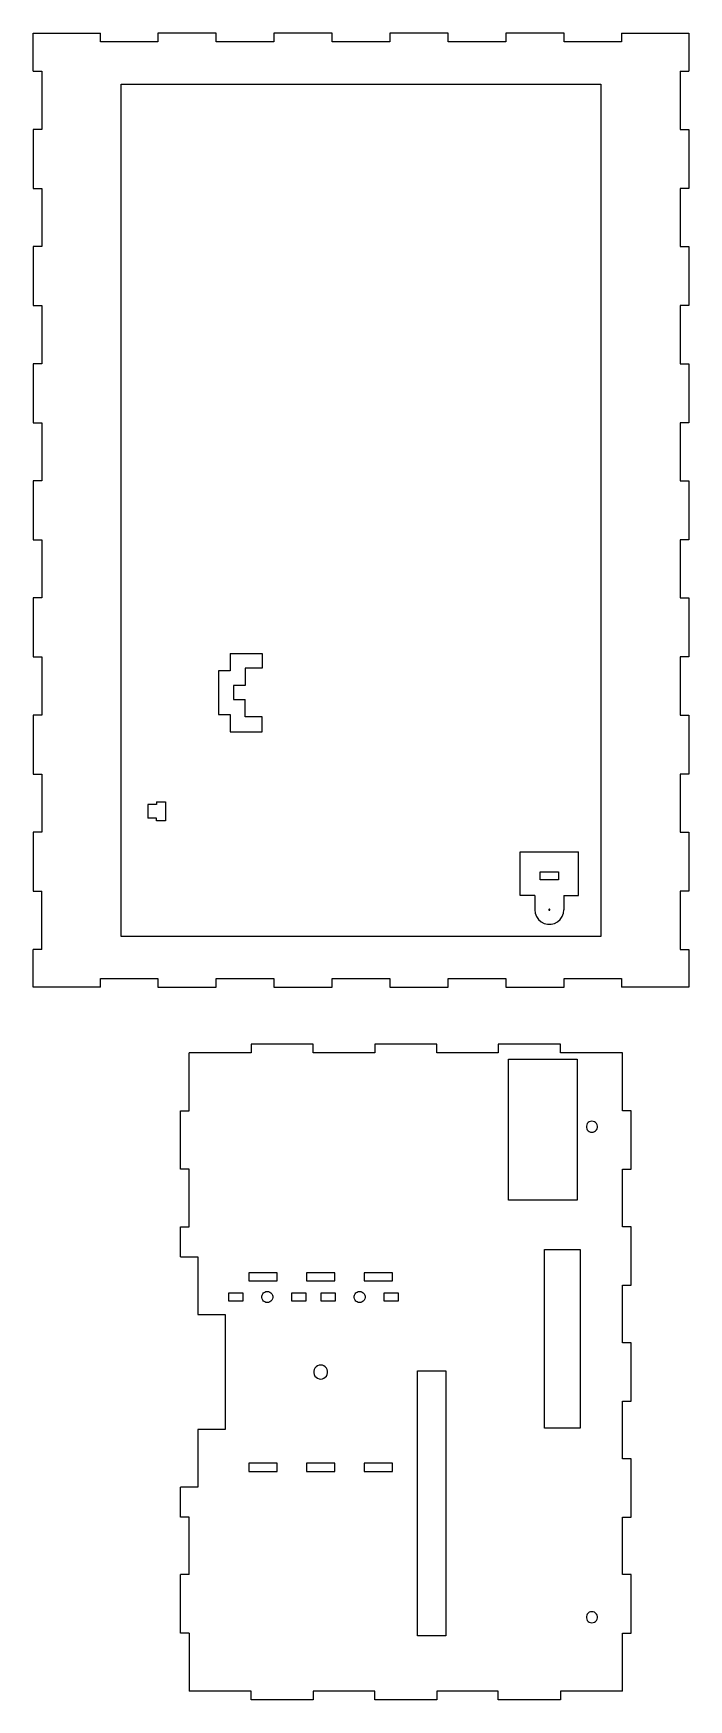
# Model space of a CAD drawing. Extents: x -847 to 1620, y -497 to 1168.
# Drawn here: x 5 to 232, y -240 to 338 of the extents above; entities that cross this region are included whole.
import ezdxf

# ---------------------------------------------------------------- set-up
doc = ezdxf.new("R2010")
doc.units = 0
for name, color, linetype in [('Enclosure_3mm___Bottom001_contour', 7, 'CONTINUOUS'), ('Enclosure_3mm___Front001_contour', 7, 'CONTINUOUS'), ('Enclosure_3mm___Lock_003_contour', 7, 'CONTINUOUS'), ('Enclosure_3mm___Lock_bolt001_contour', 7, 'CONTINUOUS'), ('Nut_pole_M4_3mm_026_contour', 7, 'CONTINUOUS')]:
    doc.layers.add(name, color=color, linetype=linetype)

msp = doc.modelspace()

# ---------------------------------------------------------------- linework, layer by layer
at = {"layer": 'Enclosure_3mm___Bottom001_contour'}
for p, q in [((58.8839, -35.6663), (58.8839, -15.5754)), ((80.3125, -15.5754), (58.8839, -15.5754)), ((80.3125, -12.5754), (80.3125, -15.5754)), ((101.891, -12.5754), (80.3125, -12.5754)), ((101.891, -15.5754), (101.891, -12.5754)), ((123.17, -15.5754), (101.891, -15.5754)), ((123.17, -12.5754), (123.17, -15.5754)), ((144.748, -12.5754), (123.17, -12.5754)), ((144.748, -15.5754), (144.748, -12.5754)), ((166.027, -15.5754), (144.748, -15.5754)), ((166.027, -12.5754), (166.027, -15.5754)), ((187.605, -12.5754), (166.027, -12.5754)), ((187.605, -15.5754), (187.605, -12.5754)), ((209.034, -15.5754), (187.605, -15.5754)), ((209.034, -35.6663), (209.034, -15.5754)), ((169.534, -17.7254), (193.384, -17.7254)), ((169.534, -66.5754), (169.534, -17.7254)), ((193.384, -17.7254), (193.384, -66.5754)), ((55.8839, -55.9072), (55.8839, -35.6663)), ((55.8839, -35.6663), (58.8839, -35.6663)), ((196.875, -40.0569), (196.659, -40.4678)), ((197.182, -39.7095), (196.875, -40.0569)), ((197.564, -39.4459), (197.182, -39.7095)), ((197.998, -39.2814), (197.564, -39.4459)), ((198.459, -39.2254), (197.998, -39.2814)), ((198.92, -39.2814), (198.459, -39.2254)), ((199.354, -39.4459), (198.92, -39.2814)), ((199.735, -39.7095), (199.354, -39.4459)), ((200.043, -40.0569), (199.735, -39.7095)), ((200.259, -40.4678), (200.043, -40.0569)), ((212.034, -35.6663), (209.034, -35.6663)), ((212.034, -55.9072), (212.034, -35.6663)), ((196.659, -40.4678), (196.548, -40.9184)), ((196.548, -40.9184), (196.548, -41.3825)), ((196.548, -41.3825), (196.659, -41.833)), ((196.659, -41.833), (196.875, -42.2439)), ((196.875, -42.2439), (197.182, -42.5913)), ((197.182, -42.5913), (197.564, -42.8549)), ((197.564, -42.8549), (197.998, -43.0195)), ((197.998, -43.0195), (198.459, -43.0754)), ((198.459, -43.0754), (198.92, -43.0195)), ((198.92, -43.0195), (199.354, -42.8549)), ((199.354, -42.8549), (199.735, -42.5913)), ((199.735, -42.5913), (200.043, -42.2439)), ((200.043, -42.2439), (200.259, -41.833)), ((200.37, -40.9184), (200.259, -40.4678)), ((200.259, -41.833), (200.37, -41.3825)), ((200.37, -41.3825), (200.37, -40.9184)), ((58.8839, -55.9072), (55.8839, -55.9072)), ((58.8839, -75.8482), (58.8839, -55.9072)), ((209.034, -55.9072), (212.034, -55.9072)), ((209.034, -75.8482), (209.034, -55.9072)), ((193.384, -66.5754), (169.534, -66.5754)), ((55.8839, -86.2482), (55.8839, -75.8482)), ((55.8839, -75.8482), (58.8839, -75.8482)), ((212.034, -75.8482), (209.034, -75.8482)), ((212.034, -96.0891), (212.034, -75.8482)), ((55.8839, -86.2482), (61.8839, -86.2482)), ((61.8839, -86.2482), (61.8839, -106.248)), ((182.034, -83.7254), (194.384, -83.7254)), ((182.034, -145.575), (182.034, -83.7254)), ((194.384, -83.7254), (194.384, -145.575)), ((89.3839, -91.7482), (79.5339, -91.7482)), ((79.5339, -91.7482), (79.5339, -94.5982)), ((89.3839, -94.5982), (89.3839, -91.7482)), ((109.384, -91.7482), (99.5339, -91.7482)), ((99.5339, -91.7482), (99.5339, -94.5982)), ((109.384, -94.5982), (109.384, -91.7482)), ((129.384, -91.7482), (119.534, -91.7482)), ((119.534, -91.7482), (119.534, -94.5982)), ((129.384, -94.5982), (129.384, -91.7482)), ((79.5339, -94.5982), (89.3839, -94.5982)), ((99.5339, -94.5982), (109.384, -94.5982)), ((119.534, -94.5982), (129.384, -94.5982)), ((209.034, -96.0891), (212.034, -96.0891)), ((209.034, -116.03), (209.034, -96.0891)), ((72.5839, -98.7254), (77.4339, -98.7254)), ((72.5839, -101.575), (72.5839, -98.7254)), ((77.4339, -101.575), (72.5839, -101.575)), ((77.4339, -98.7254), (77.4339, -101.575)), ((84.048, -99.9184), (84.159, -99.4678)), ((84.048, -100.382), (84.048, -99.9184)), ((84.159, -100.833), (84.048, -100.382)), ((84.159, -99.4678), (84.3747, -99.0569)), ((84.3747, -101.244), (84.159, -100.833)), ((84.3747, -99.0569), (84.6824, -98.7095)), ((84.6824, -101.591), (84.3747, -101.244)), ((84.6824, -98.7095), (85.0643, -98.4459)), ((85.0643, -101.855), (84.6824, -101.591)), ((85.0643, -98.4459), (85.4982, -98.2814)), ((85.4982, -102.019), (85.0643, -101.855)), ((85.4982, -98.2814), (85.9589, -98.2254)), ((85.9589, -102.075), (85.4982, -102.019)), ((85.9589, -98.2254), (86.4196, -98.2814)), ((86.4196, -102.019), (85.9589, -102.075)), ((86.4196, -98.2814), (86.8535, -98.4459)), ((86.8535, -101.855), (86.4196, -102.019)), ((86.8535, -98.4459), (87.2354, -98.7095)), ((87.2354, -101.591), (86.8535, -101.855)), ((87.2354, -98.7095), (87.5432, -99.0569)), ((87.5432, -101.244), (87.2354, -101.591)), ((87.5432, -99.0569), (87.7588, -99.4678)), ((87.7588, -100.833), (87.5432, -101.244)), ((87.7588, -99.4678), (87.8699, -99.9184)), ((87.8699, -100.382), (87.7588, -100.833)), ((87.8699, -99.9184), (87.8699, -100.382)), ((94.4839, -98.7254), (99.3339, -98.7254)), ((94.4839, -101.575), (94.4839, -98.7254)), ((99.3339, -101.575), (94.4839, -101.575)), ((99.3339, -98.7254), (99.3339, -101.575)), ((104.584, -98.7254), (109.434, -98.7254)), ((104.584, -101.575), (104.584, -98.7254)), ((109.434, -101.575), (104.584, -101.575)), ((109.434, -98.7254), (109.434, -101.575)), ((116.048, -99.9184), (116.159, -99.4678)), ((116.048, -100.382), (116.048, -99.9184)), ((116.159, -100.833), (116.048, -100.382)), ((116.159, -99.4678), (116.375, -99.0569)), ((116.375, -101.244), (116.159, -100.833)), ((116.375, -99.0569), (116.682, -98.7095)), ((116.682, -101.591), (116.375, -101.244)), ((116.682, -98.7095), (117.064, -98.4459)), ((117.064, -101.855), (116.682, -101.591)), ((117.064, -98.4459), (117.498, -98.2814)), ((117.498, -102.019), (117.064, -101.855)), ((117.498, -98.2814), (117.959, -98.2254)), ((117.959, -102.075), (117.498, -102.019)), ((117.959, -98.2254), (118.42, -98.2814)), ((118.42, -102.019), (117.959, -102.075)), ((118.42, -98.2814), (118.854, -98.4459)), ((118.854, -101.855), (118.42, -102.019)), ((118.854, -98.4459), (119.235, -98.7095)), ((119.235, -101.591), (118.854, -101.855)), ((119.235, -98.7095), (119.543, -99.0569)), ((119.543, -101.244), (119.235, -101.591)), ((119.543, -99.0569), (119.759, -99.4678)), ((119.759, -100.833), (119.543, -101.244)), ((119.759, -99.4678), (119.87, -99.9184)), ((119.87, -100.382), (119.759, -100.833)), ((119.87, -99.9184), (119.87, -100.382)), ((126.484, -98.7254), (131.334, -98.7254)), ((126.484, -101.575), (126.484, -98.7254)), ((131.334, -101.575), (126.484, -101.575)), ((131.334, -98.7254), (131.334, -101.575)), ((61.8839, -106.248), (71.3839, -106.248)), ((71.3839, -106.248), (71.3839, -146.098)), ((212.034, -116.03), (209.034, -116.03)), ((212.034, -136.271), (212.034, -116.03)), ((102.192, -125.313), (102.052, -125.881)), ((102.052, -125.881), (102.052, -126.465)), ((102.052, -126.465), (102.192, -127.033)), ((102.463, -124.796), (102.192, -125.313)), ((102.192, -127.033), (102.463, -127.551)), ((102.851, -124.358), (102.463, -124.796)), ((103.332, -124.026), (102.851, -124.358)), ((103.879, -123.819), (103.332, -124.026)), ((104.459, -123.748), (103.879, -123.819)), ((105.039, -123.819), (104.459, -123.748)), ((105.586, -124.026), (105.039, -123.819)), ((106.067, -124.358), (105.586, -124.026)), ((106.455, -124.796), (106.067, -124.358)), ((106.726, -125.313), (106.455, -124.796)), ((106.455, -127.551), (106.726, -127.033)), ((106.866, -125.881), (106.726, -125.313)), ((106.726, -127.033), (106.866, -126.465)), ((106.866, -126.465), (106.866, -125.881)), ((138.034, -125.725), (147.884, -125.725)), ((138.034, -217.575), (138.034, -125.725)), ((147.884, -125.725), (147.884, -217.575)), ((102.463, -127.551), (102.851, -127.988)), ((102.851, -127.988), (103.332, -128.32)), ((103.332, -128.32), (103.879, -128.528)), ((103.879, -128.528), (104.459, -128.598)), ((104.459, -128.598), (105.039, -128.528)), ((105.039, -128.528), (105.586, -128.32)), ((105.586, -128.32), (106.067, -127.988)), ((106.067, -127.988), (106.455, -127.551)), ((209.034, -136.271), (212.034, -136.271)), ((209.034, -156.212), (209.034, -136.271)), ((61.8839, -146.098), (61.8839, -166.098)), ((71.3839, -146.098), (61.8839, -146.098)), ((194.384, -145.575), (182.034, -145.575)), ((89.3839, -157.748), (79.5339, -157.748)), ((79.5339, -157.748), (79.5339, -160.598)), ((79.5339, -160.598), (89.3839, -160.598)), ((89.3839, -160.598), (89.3839, -157.748)), ((99.5339, -157.748), (99.5339, -160.598)), ((109.384, -157.748), (99.5339, -157.748)), ((99.5339, -160.598), (109.384, -160.598)), ((109.384, -160.598), (109.384, -157.748)), ((119.534, -157.748), (119.534, -160.598)), ((129.384, -157.748), (119.534, -157.748)), ((119.534, -160.598), (129.384, -160.598)), ((129.384, -160.598), (129.384, -157.748)), ((212.034, -156.212), (209.034, -156.212)), ((212.034, -176.453), (212.034, -156.212)), ((55.8839, -176.453), (55.8839, -166.098)), ((61.8839, -166.098), (55.8839, -166.098)), ((58.8839, -176.453), (55.8839, -176.453)), ((58.8839, -196.394), (58.8839, -176.453)), ((209.034, -176.453), (212.034, -176.453)), ((209.034, -196.394), (209.034, -176.453)), ((58.8839, -196.394), (55.8839, -196.394)), ((55.8839, -216.635), (55.8839, -196.394)), ((212.034, -196.394), (209.034, -196.394)), ((212.034, -216.635), (212.034, -196.394)), ((196.659, -210.468), (196.548, -210.918)), ((196.548, -210.918), (196.548, -211.382)), ((196.548, -211.382), (196.659, -211.833)), ((196.875, -210.057), (196.659, -210.468)), ((196.659, -211.833), (196.875, -212.244)), ((197.182, -209.71), (196.875, -210.057)), ((196.875, -212.244), (197.182, -212.591)), ((197.564, -209.446), (197.182, -209.71)), ((197.182, -212.591), (197.564, -212.855)), ((197.998, -209.281), (197.564, -209.446)), ((197.564, -212.855), (197.998, -213.019)), ((198.459, -209.225), (197.998, -209.281)), ((197.998, -213.019), (198.459, -213.075)), ((198.92, -209.281), (198.459, -209.225)), ((198.459, -213.075), (198.92, -213.019)), ((199.354, -209.446), (198.92, -209.281)), ((198.92, -213.019), (199.354, -212.855)), ((199.735, -209.71), (199.354, -209.446)), ((199.354, -212.855), (199.735, -212.591)), ((200.043, -210.057), (199.735, -209.71)), ((199.735, -212.591), (200.043, -212.244)), ((200.259, -210.468), (200.043, -210.057)), ((200.043, -212.244), (200.259, -211.833)), ((200.37, -210.918), (200.259, -210.468)), ((200.259, -211.833), (200.37, -211.382)), ((200.37, -211.382), (200.37, -210.918)), ((58.8839, -216.635), (55.8839, -216.635)), ((58.8839, -216.635), (58.8839, -236.725)), ((147.884, -217.575), (138.034, -217.575)), ((209.034, -216.635), (212.034, -216.635)), ((209.034, -236.725), (209.034, -216.635)), ((80.3125, -236.725), (58.8839, -236.725)), ((80.3125, -239.725), (80.3125, -236.725)), ((123.17, -236.725), (101.891, -236.725)), ((101.891, -236.725), (101.891, -239.725)), ((123.17, -239.725), (123.17, -236.725)), ((166.027, -236.725), (144.748, -236.725)), ((144.748, -236.725), (144.748, -239.725)), ((166.027, -239.725), (166.027, -236.725)), ((209.034, -236.725), (187.605, -236.725)), ((187.605, -236.725), (187.605, -239.725)), ((101.891, -239.725), (80.3125, -239.725)), ((144.748, -239.725), (123.17, -239.725)), ((187.605, -239.725), (166.027, -239.725))]:
    msp.add_line(p, q, dxfattribs=at)
at = {"layer": 'Enclosure_3mm___Front001_contour'}
for p, q in [((4.8566, 337.827), (28.0975, 337.827)), ((4.8566, 324.677), (4.8566, 337.827)), ((28.0975, 334.827), (28.0975, 337.827)), ((68.2793, 337.827), (48.0384, 337.827)), ((48.0384, 337.827), (48.0384, 334.827)), ((68.2793, 334.827), (68.2793, 337.827)), ((108.461, 337.827), (88.2202, 337.827)), ((88.2202, 337.827), (88.2202, 334.827)), ((108.461, 334.827), (108.461, 337.827)), ((148.643, 337.827), (128.402, 337.827)), ((128.402, 337.827), (128.402, 334.827)), ((148.643, 334.827), (148.643, 337.827)), ((188.825, 337.827), (168.584, 337.827)), ((168.584, 337.827), (168.584, 334.827)), ((188.825, 334.827), (188.825, 337.827)), ((208.766, 337.827), (232.007, 337.827)), ((208.766, 337.827), (208.766, 334.827)), ((232.007, 337.827), (232.007, 324.677)), ((48.0384, 334.827), (28.0975, 334.827)), ((88.2202, 334.827), (68.2793, 334.827)), ((128.402, 334.827), (108.461, 334.827)), ((168.584, 334.827), (148.643, 334.827)), ((208.766, 334.827), (188.825, 334.827)), ((4.8566, 324.677), (7.8566, 324.677)), ((7.8566, 324.677), (7.8566, 304.527)), ((229.007, 324.677), (229.007, 304.527)), ((229.007, 324.677), (232.007, 324.677)), ((35.2566, 24.8273), (35.2566, 320.177)), ((35.2566, 320.177), (201.607, 320.177)), ((201.607, 320.177), (201.607, 24.8273)), ((7.8566, 304.527), (4.8566, 304.527)), ((4.8566, 304.527), (4.8566, 284.077)), ((229.007, 304.527), (232.007, 304.527)), ((232.007, 304.527), (232.007, 284.077)), ((4.8566, 284.077), (7.8566, 284.077)), ((7.8566, 284.077), (7.8566, 263.927)), ((229.007, 284.077), (229.007, 263.927)), ((232.007, 284.077), (229.007, 284.077)), ((7.8566, 263.927), (4.8566, 263.927)), ((4.8566, 263.927), (4.8566, 243.477)), ((229.007, 263.927), (232.007, 263.927)), ((232.007, 263.927), (232.007, 243.477)), ((4.8566, 243.477), (7.8566, 243.477)), ((7.8566, 243.477), (7.8566, 223.327)), ((229.007, 243.477), (229.007, 223.327)), ((232.007, 243.477), (229.007, 243.477)), ((7.8566, 223.327), (4.8566, 223.327)), ((4.8566, 223.327), (4.8566, 202.877)), ((229.007, 223.327), (232.007, 223.327)), ((232.007, 223.327), (232.007, 202.877)), ((4.8566, 202.877), (7.8566, 202.877)), ((7.8566, 202.877), (7.8566, 182.727)), ((229.007, 202.877), (229.007, 182.727)), ((232.007, 202.877), (229.007, 202.877)), ((7.8566, 182.727), (4.8566, 182.727)), ((4.8566, 182.727), (4.8566, 162.277)), ((229.007, 182.727), (232.007, 182.727)), ((232.007, 182.727), (232.007, 162.277)), ((4.8566, 162.277), (7.8566, 162.277)), ((7.8566, 162.277), (7.8566, 142.127)), ((229.007, 162.277), (229.007, 142.127)), ((232.007, 162.277), (229.007, 162.277)), ((7.8566, 142.127), (4.8566, 142.127)), ((4.8566, 142.127), (4.8566, 121.677)), ((229.007, 142.127), (232.007, 142.127)), ((232.007, 142.127), (232.007, 121.677)), ((4.8566, 121.677), (7.8566, 121.677)), ((7.8566, 121.677), (7.8566, 101.527)), ((229.007, 121.677), (229.007, 101.527)), ((232.007, 121.677), (229.007, 121.677)), ((7.8566, 101.527), (4.8566, 101.527)), ((4.8566, 101.527), (4.8566, 81.0773)), ((229.007, 101.527), (232.007, 101.527)), ((232.007, 101.527), (232.007, 81.0773)), ((4.8566, 81.0773), (7.8566, 81.0773)), ((7.8566, 81.0773), (7.8566, 60.9273)), ((229.007, 81.0773), (229.007, 60.9273)), ((232.007, 81.0773), (229.007, 81.0773)), ((7.8566, 60.9273), (4.8566, 60.9273)), ((4.8566, 60.9273), (4.8566, 40.4773)), ((229.007, 60.9273), (232.007, 60.9273)), ((232.007, 60.9273), (232.007, 40.4773)), ((4.8566, 40.4773), (7.8566, 40.4773)), ((7.8566, 20.3273), (7.8566, 40.4773)), ((229.007, 40.4773), (229.007, 20.3273)), ((232.007, 40.4773), (229.007, 40.4773)), ((201.607, 24.8273), (35.2566, 24.8273)), ((7.8566, 20.3273), (4.8566, 20.3273)), ((4.8566, 7.1773), (4.8566, 20.3273)), ((229.007, 20.3273), (232.007, 20.3273)), ((232.007, 20.3273), (232.007, 7.1773)), ((28.0975, 7.1773), (4.8566, 7.1773)), ((28.0975, 7.1773), (28.0975, 10.1773)), ((28.0975, 10.1773), (48.0384, 10.1773)), ((48.0384, 10.1773), (48.0384, 7.1773)), ((48.0384, 7.1773), (68.2793, 7.1773)), ((68.2793, 7.1773), (68.2793, 10.1773)), ((68.2793, 10.1773), (88.2202, 10.1773)), ((88.2202, 10.1773), (88.2202, 7.1773)), ((88.2202, 7.1773), (108.461, 7.1773)), ((108.461, 7.1773), (108.461, 10.1773)), ((108.461, 10.1773), (128.402, 10.1773)), ((128.402, 10.1773), (128.402, 7.1773)), ((128.402, 7.1773), (148.643, 7.1773)), ((148.643, 7.1773), (148.643, 10.1773)), ((148.643, 10.1773), (168.584, 10.1773)), ((168.584, 10.1773), (168.584, 7.1773)), ((168.584, 7.1773), (188.825, 7.1773)), ((188.825, 7.1773), (188.825, 10.1773)), ((188.825, 10.1773), (208.766, 10.1773)), ((208.766, 10.1773), (208.766, 7.1773)), ((232.007, 7.1773), (208.766, 7.1773))]:
    msp.add_line(p, q, dxfattribs=at)
at = {"layer": 'Enclosure_3mm___Lock_003_contour'}
for p, q in [((173.638, 39.0092), (173.638, 54.1592)), ((173.638, 54.1592), (193.788, 54.1592)), ((193.788, 39.0092), (193.788, 54.1592)), ((180.538, 47.2592), (186.888, 47.2592)), ((180.538, 44.4092), (180.538, 47.2592)), ((186.888, 47.2592), (186.888, 44.4092)), ((186.888, 44.4092), (180.538, 44.4092)), ((178.638, 39.0092), (173.638, 39.0092)), ((178.638, 39.0092), (178.638, 34.0842)), ((188.788, 39.0092), (193.788, 39.0092)), ((188.788, 39.0092), (188.788, 34.0842)), ((178.638, 34.0842), (178.785, 32.8697)), ((178.785, 32.8697), (179.219, 31.7257)), ((179.219, 31.7257), (179.914, 30.7188)), ((179.914, 30.7188), (180.83, 29.9075)), ((180.83, 29.9075), (181.913, 29.339)), ((181.913, 29.339), (183.101, 29.0462)), ((183.101, 29.0462), (184.324, 29.0462)), ((183.543, 34.1261), (183.538, 34.0842)), ((183.538, 34.0842), (183.543, 34.0423)), ((183.558, 34.1655), (183.543, 34.1261)), ((183.543, 34.0423), (183.558, 34.0029)), ((183.582, 34.2002), (183.558, 34.1655)), ((183.558, 34.0029), (183.582, 33.9681)), ((183.613, 34.2282), (183.582, 34.2002)), ((183.582, 33.9681), (183.613, 33.9402)), ((183.651, 34.2478), (183.613, 34.2282)), ((183.613, 33.9402), (183.651, 33.9205)), ((183.692, 34.2579), (183.651, 34.2478)), ((183.651, 33.9205), (183.692, 33.9105)), ((183.734, 34.2579), (183.692, 34.2579)), ((183.692, 33.9105), (183.734, 33.9105)), ((183.775, 34.2478), (183.734, 34.2579)), ((183.734, 33.9105), (183.775, 33.9205)), ((183.812, 34.2282), (183.775, 34.2478)), ((183.775, 33.9205), (183.812, 33.9402)), ((183.844, 34.2002), (183.812, 34.2282)), ((183.812, 33.9402), (183.844, 33.9681)), ((183.868, 34.1655), (183.844, 34.2002)), ((183.844, 33.9681), (183.868, 34.0029)), ((183.883, 34.1261), (183.868, 34.1655)), ((183.868, 34.0029), (183.883, 34.0423)), ((183.888, 34.0842), (183.883, 34.1261)), ((183.883, 34.0423), (183.888, 34.0842)), ((184.324, 29.0462), (185.512, 29.339)), ((185.512, 29.339), (186.596, 29.9075)), ((186.596, 29.9075), (187.511, 30.7188)), ((187.511, 30.7188), (188.206, 31.7257)), ((188.206, 31.7257), (188.64, 32.8697)), ((188.64, 32.8697), (188.788, 34.0842))]:
    msp.add_line(p, q, dxfattribs=at)
at = {"layer": 'Enclosure_3mm___Lock_bolt001_contour'}
for p, q in [((47.5084, 70.4994), (44.5084, 70.4994)), ((44.5084, 70.4994), (44.5084, 65.8494)), ((47.5084, 71.4994), (50.6584, 71.4994)), ((47.5084, 71.4994), (47.5084, 70.4994)), ((50.6584, 71.4994), (50.6584, 64.8494)), ((47.5084, 65.8494), (44.5084, 65.8494)), ((47.5084, 64.8494), (47.5084, 65.8494)), ((50.6584, 64.8494), (47.5084, 64.8494))]:
    msp.add_line(p, q, dxfattribs=at)
at = {"layer": 'Nut_pole_M4_3mm_026_contour'}
for p, q in [((73.076, 122.921), (73.0759, 116.921)), ((73.076, 122.921), (84.226, 122.92)), ((84.226, 122.92), (84.2259, 117.77)), ((69.0759, 116.921), (69.0757, 101.771)), ((73.0759, 116.921), (69.0759, 116.921)), ((78.2259, 117.771), (78.2259, 111.771)), ((84.2259, 117.77), (78.2259, 117.771)), ((74.2259, 111.771), (74.2258, 106.921)), ((78.2259, 111.771), (74.2259, 111.771)), ((74.2258, 106.921), (78.2258, 106.921)), ((78.2257, 100.921), (78.2258, 106.921)), ((69.0757, 101.771), (73.0757, 101.771)), ((73.0757, 101.771), (73.0757, 95.7706)), ((84.2257, 100.92), (78.2257, 100.921)), ((84.2257, 95.7705), (84.2257, 100.92)), ((73.0757, 95.7706), (84.2257, 95.7705))]:
    msp.add_line(p, q, dxfattribs=at)

doc.saveas('drawing.dxf')
